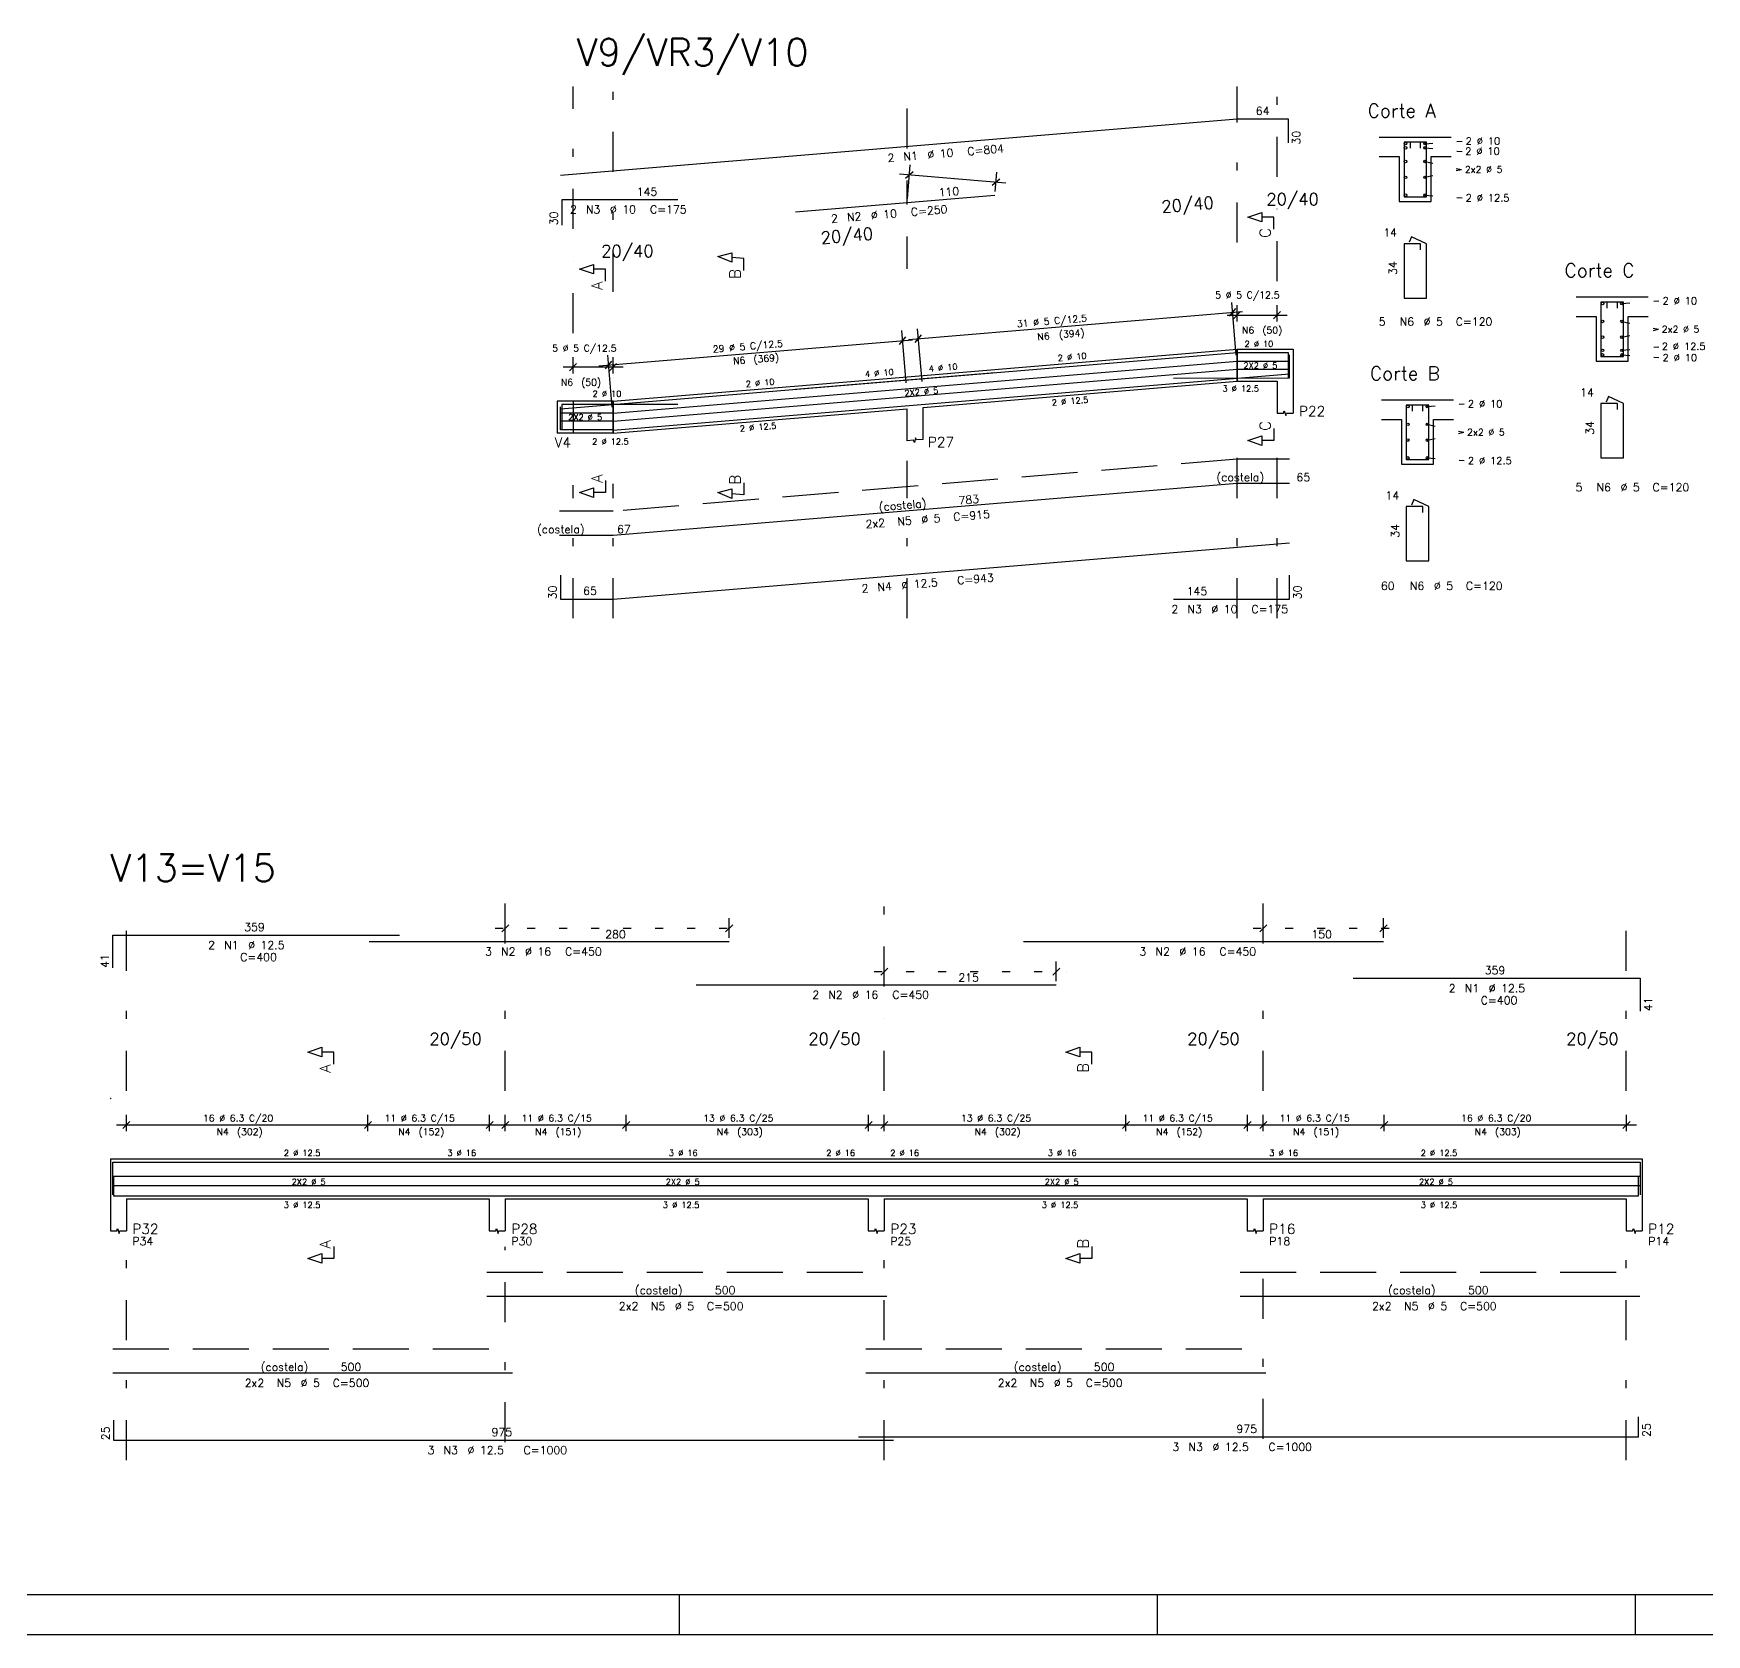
# Model space of a CAD drawing. Extents: x 797 to 1056, y -75 to 15.
# Drawn here: x 846.03 to 866.95, y -75.31 to -55.3 of the extents above; entities that cross this region are included whole.
import ezdxf

# ---------------------------------------------------------------- set-up
doc = ezdxf.new("R2010")
doc.units = 0
doc.header["$MEASUREMENT"] = 0
for name, pattern in [('ESTILO_TQS_0001', [1, 0.7, -0.3]), ('ESTILO_TQS_0002', [0.4, 0.1, -0.3]), ('ESTILO_TQS_0003', [1.5, 0.5, -0.4, 0.1, -0.5])]:
    doc.linetypes.add(name, pattern=pattern)
for name, color, linetype in [('06', 6, 'CONTINUOUS'), ('1', 2, 'CONTINUOUS'), ('13', 13, 'CONTINUOUS'), ('2', 4, 'CONTINUOUS'), ('3', 8, 'CONTINUOUS'), ('4', 1, 'CONTINUOUS'), ('5', 5, 'CONTINUOUS'), ('8', 8, 'CONTINUOUS'), ('CERCADURA', 7, 'CONTINUOUS')]:
    doc.layers.add(name, color=color, linetype=linetype)
doc.styles.get("Standard").update_dxf_attribs({"font": 'ROMANS.SHX'})

msp = doc.modelspace()

# ---------------------------------------------------------------- linework, layer by layer
at = {"layer": '06'}
msp.add_line((844.86, -74.813), (902.56, -74.813), dxfattribs=at)
at = {"layer": '1', "linetype": 'Continuous'}
for p, q in [((863.757, -56.603), (862.857, -56.603)), ((862.857, -56.843), (863.107, -56.843)), ((863.107, -56.843), (863.107, -57.403)), ((863.507, -57.403), (863.507, -56.843)), ((863.507, -56.843), (863.757, -56.843)), ((863.107, -57.403), (863.507, -57.403)), ((866.218, -58.6), (865.318, -58.6)), ((865.318, -58.84), (865.568, -58.84)), ((865.568, -58.84), (865.568, -59.4)), ((865.968, -59.4), (865.968, -58.84)), ((865.968, -58.84), (866.218, -58.84)), ((857.154, -59.576), (860.879, -59.266)), ((860.879, -59.266), (861.079, -59.249)), ((861.079, -59.65), (861.079, -59.249)), ((861.079, -59.249), (861.079, -59.649)), ((861.079, -59.249), (861.579, -59.249)), ((861.579, -59.249), (861.779, -59.249)), ((861.779, -59.249), (861.779, -59.649)), ((853.479, -59.882), (856.954, -59.593)), ((856.954, -59.593), (857.154, -59.576)), ((865.568, -59.4), (865.968, -59.4)), ((857.154, -59.977), (860.879, -59.667)), ((860.879, -59.667), (861.079, -59.65)), ((861.079, -59.649), (861.579, -59.649)), ((861.579, -59.649), (861.579, -60.049)), ((861.779, -59.649), (861.779, -60.049)), ((852.779, -59.899), (852.579, -59.899)), ((852.579, -59.899), (852.579, -60.299)), ((853.279, -59.899), (852.779, -59.899)), ((852.779, -59.899), (852.779, -60.299)), ((852.779, -59.899), (852.779, -60.299)), ((853.279, -59.899), (853.479, -59.882)), ((853.279, -60.3), (853.279, -59.899)), ((853.279, -59.899), (853.279, -60.299)), ((853.479, -60.284), (856.954, -59.994)), ((856.954, -60.394), (856.954, -59.994)), ((857.154, -60.377), (857.154, -59.977)), ((863.785, -59.887), (862.885, -59.887)), ((862.885, -60.127), (863.135, -60.127)), ((863.135, -60.127), (863.135, -60.687)), ((863.535, -60.687), (863.535, -60.127)), ((863.535, -60.127), (863.785, -60.127)), ((852.779, -60.299), (852.579, -60.299)), ((853.279, -60.299), (852.779, -60.299)), ((853.279, -60.3), (853.479, -60.284)), ((863.135, -60.687), (863.535, -60.687)), ((846.996, -69.369), (846.996, -69.869)), ((846.996, -69.369), (847.196, -69.369)), ((847.196, -69.369), (851.733, -69.369)), ((851.733, -69.369), (851.933, -69.369)), ((851.933, -69.369), (856.47, -69.369)), ((856.47, -69.369), (856.67, -69.369)), ((856.67, -69.369), (861.207, -69.369)), ((861.207, -69.369), (861.407, -69.369)), ((861.407, -69.369), (865.944, -69.369)), ((865.944, -69.369), (866.144, -69.369)), ((866.144, -69.369), (866.144, -69.869)), ((846.996, -69.869), (846.996, -70.269)), ((847.196, -69.869), (851.733, -69.869)), ((847.196, -69.869), (847.196, -70.269)), ((851.733, -69.869), (851.733, -70.269)), ((851.933, -69.869), (856.47, -69.869)), ((851.933, -69.869), (851.933, -70.269)), ((856.47, -69.869), (856.47, -70.269)), ((856.67, -69.869), (861.207, -69.869)), ((856.67, -69.869), (856.67, -70.269)), ((861.207, -69.869), (861.207, -70.269)), ((861.407, -69.869), (865.944, -69.869)), ((861.407, -69.869), (861.407, -70.269)), ((865.944, -69.869), (865.944, -70.269)), ((866.144, -69.869), (866.144, -70.269))]:
    msp.add_line(p, q, dxfattribs=at)
for points in [[(861.539, -57.749), (861.539, -57.599), (861.389, -57.599), (861.389, -57.659), (861.214, -57.599), (861.389, -57.539), (861.389, -57.599)], [(854.914, -58.266), (854.914, -58.116), (854.764, -58.103), (854.764, -58.163), (854.59, -58.089), (854.764, -58.043), (854.764, -58.103)], [(853.186, -58.399), (853.186, -58.249), (853.036, -58.249), (853.036, -58.309), (852.861, -58.249), (853.036, -58.189), (853.036, -58.249)], [(861.579, -60.049), (861.659, -60.049), (861.669, -60.019), (861.689, -60.079), (861.699, -60.049), (861.779, -60.049)], [(857.154, -60.377), (857.074, -60.384), (857.062, -60.355), (857.047, -60.417), (857.034, -60.387), (856.954, -60.394)], [(861.539, -60.241), (861.539, -60.391), (861.389, -60.391), (861.389, -60.451), (861.214, -60.391), (861.389, -60.331), (861.389, -60.391)], [(853.186, -60.891), (853.186, -61.041), (853.036, -61.041), (853.036, -61.101), (852.861, -61.041), (853.036, -60.981), (853.036, -61.041)], [(854.914, -60.918), (854.914, -61.068), (854.764, -61.056), (854.764, -61.116), (854.59, -61.041), (854.764, -60.996), (854.764, -61.056)], [(849.79, -68.184), (849.79, -68.034), (849.64, -68.034), (849.64, -68.094), (849.465, -68.034), (849.64, -67.974), (849.64, -68.034)], [(859.264, -68.184), (859.264, -68.034), (859.114, -68.034), (859.114, -68.094), (858.939, -68.034), (859.114, -67.974), (859.114, -68.034)], [(846.996, -70.269), (847.076, -70.269), (847.086, -70.239), (847.106, -70.299), (847.116, -70.269), (847.196, -70.269)], [(851.733, -70.269), (851.813, -70.269), (851.823, -70.239), (851.843, -70.299), (851.853, -70.269), (851.933, -70.269)], [(856.47, -70.269), (856.55, -70.269), (856.56, -70.239), (856.58, -70.299), (856.59, -70.269), (856.67, -70.269)], [(861.207, -70.269), (861.287, -70.269), (861.297, -70.239), (861.317, -70.299), (861.327, -70.269), (861.407, -70.269)], [(865.944, -70.269), (866.024, -70.269), (866.034, -70.239), (866.054, -70.299), (866.064, -70.269), (866.144, -70.269)], [(849.79, -70.462), (849.79, -70.612), (849.64, -70.612), (849.64, -70.672), (849.465, -70.612), (849.64, -70.552), (849.64, -70.612)], [(859.264, -70.462), (859.264, -70.612), (859.114, -70.612), (859.114, -70.672), (858.939, -70.612), (859.114, -70.552), (859.114, -70.612)]]:
    msp.add_lwpolyline(points, dxfattribs=at)
at = {"layer": '13', "linetype": 'Continuous'}
for centre in [(863.185, -56.681), (863.428, -56.681), (863.185, -56.733), (863.428, -56.733), (863.185, -56.904), (863.185, -57.101), (863.428, -56.904), (863.428, -57.101), (863.185, -57.324), (863.428, -57.324), (865.647, -58.678), (865.89, -58.678), (865.647, -58.902), (865.89, -58.902), (865.647, -59.098), (865.89, -59.098), (865.647, -59.263), (865.647, -59.321), (865.89, -59.263), (865.89, -59.321), (863.214, -59.965), (863.457, -59.965), (863.214, -60.188), (863.457, -60.188), (863.214, -60.385), (863.457, -60.385), (863.214, -60.608), (863.457, -60.608)]:
    msp.add_circle(centre, 0.016, dxfattribs=at)
at = {"layer": '2', "linetype": 'Continuous'}
for p, q in [((856.859, -57.059), (858.191, -57.17)), ((856.936, -57.11), (857.031, -57.029)), ((856.958, -57.37), (856.994, -56.945)), ((858.056, -57.279), (858.076, -57.035)), ((858.018, -57.2), (858.114, -57.119)), ((856.954, -57.42), (856.954, -57.42)), ((858.052, -57.329), (858.052, -57.329)), ((860.984, -58.838), (861.064, -58.742)), ((861.069, -59.325), (861.014, -58.665)), ((861.079, -58.904), (861.079, -58.699)), ((861.579, -58.904), (861.579, -58.699)), ((856.972, -59.127), (861.149, -58.779)), ((860.954, -58.824), (861.704, -58.824)), ((861.035, -58.868), (861.123, -58.78)), ((861.079, -58.954), (861.079, -58.954)), ((861.535, -58.868), (861.623, -58.78)), ((861.579, -58.954), (861.579, -58.954)), ((853.1, -59.458), (857.024, -59.131)), ((856.859, -59.189), (856.94, -59.093)), ((856.944, -59.669), (856.889, -59.016)), ((857.057, -59.165), (857.137, -59.069)), ((857.142, -59.652), (857.087, -58.993)), ((852.624, -59.994), (861.079, -59.289)), ((852.779, -59.554), (852.779, -59.349)), ((853.269, -59.975), (853.214, -59.323)), ((853.279, -59.554), (853.279, -59.349)), ((861.079, -59.289), (861.719, -59.289)), ((861.719, -59.289), (861.719, -59.609)), ((861.734, -59.609), (861.734, -59.319)), ((853.404, -59.474), (852.654, -59.474)), ((852.823, -59.43), (852.735, -59.518)), ((853.184, -59.495), (853.265, -59.4)), ((853.323, -59.43), (853.235, -59.518)), ((853.279, -60.05), (861.079, -59.4)), ((853.279, -60.149), (861.079, -59.499)), ((853.279, -60.26), (861.735, -59.556)), ((855.561, -59.749), (858.052, -59.541)), ((861.079, -59.4), (861.734, -59.4)), ((861.079, -59.45), (861.079, -59.45)), ((861.079, -59.499), (861.734, -59.498)), ((852.779, -59.604), (852.779, -59.604)), ((853.279, -59.604), (853.279, -59.604)), ((856.954, -59.793), (856.954, -59.793)), ((857.152, -59.777), (857.152, -59.777)), ((860.284, -59.61), (861.734, -59.609)), ((852.624, -60.259), (852.624, -59.969)), ((854.089, -59.939), (852.639, -59.939)), ((852.639, -59.939), (852.639, -60.259)), ((853.279, -60.05), (852.624, -60.05)), ((853.279, -60.148), (852.624, -60.148)), ((853.279, -60.1), (853.279, -60.1)), ((853.279, -60.259), (852.624, -60.259)), ((851.889, -66.531), (851.978, -66.443)), ((851.933, -66.607), (851.933, -66.362)), ((854.686, -66.531), (854.775, -66.443)), ((854.73, -66.607), (854.73, -66.362)), ((861.363, -66.531), (861.452, -66.443)), ((861.407, -66.607), (861.407, -66.362)), ((862.865, -66.531), (862.954, -66.443)), ((862.909, -66.607), (862.909, -66.362)), ((851.933, -66.657), (851.933, -66.657)), ((854.73, -66.657), (854.73, -66.657)), ((861.407, -66.657), (861.407, -66.657)), ((862.909, -66.657), (862.909, -66.657)), ((856.67, -67.147), (856.67, -66.902)), ((858.82, -67.147), (858.82, -66.902)), ((856.626, -67.071), (856.715, -66.983)), ((858.776, -67.071), (858.865, -66.983)), ((856.67, -67.197), (856.67, -67.197)), ((858.82, -67.197), (858.82, -67.197)), ((847.071, -68.944), (850.341, -68.944)), ((847.152, -68.988), (847.241, -68.9)), ((847.196, -69.024), (847.196, -68.819)), ((850.091, -68.944), (851.861, -68.944)), ((850.172, -68.988), (850.261, -68.9)), ((850.172, -68.988), (850.261, -68.9)), ((850.216, -69.024), (850.216, -68.819)), ((850.216, -69.024), (850.216, -68.819)), ((851.692, -68.988), (851.781, -68.9)), ((851.736, -69.024), (851.736, -68.819)), ((851.808, -68.944), (853.568, -68.944)), ((851.889, -68.988), (851.978, -68.9)), ((851.933, -69.024), (851.933, -68.819)), ((853.318, -68.944), (856.598, -68.944)), ((853.399, -68.988), (853.488, -68.9)), ((853.399, -68.988), (853.488, -68.9)), ((853.443, -69.024), (853.443, -68.819)), ((853.443, -69.024), (853.443, -68.819)), ((856.429, -68.988), (856.518, -68.9)), ((856.473, -69.024), (856.473, -68.819)), ((856.545, -68.944), (859.815, -68.944)), ((856.626, -68.988), (856.715, -68.9)), ((856.67, -69.024), (856.67, -68.819)), ((859.565, -68.944), (861.335, -68.944)), ((859.646, -68.988), (859.735, -68.9)), ((859.646, -68.988), (859.735, -68.9)), ((859.69, -69.024), (859.69, -68.819)), ((859.69, -69.024), (859.69, -68.819)), ((861.166, -68.988), (861.255, -68.9)), ((861.21, -69.024), (861.21, -68.819)), ((861.282, -68.944), (863.042, -68.944)), ((861.363, -68.988), (861.452, -68.9)), ((861.407, -69.024), (861.407, -68.819)), ((862.792, -68.944), (866.072, -68.944)), ((862.873, -68.988), (862.962, -68.9)), ((862.873, -68.988), (862.962, -68.9)), ((862.917, -69.024), (862.917, -68.819)), ((862.917, -69.024), (862.917, -68.819)), ((865.903, -68.988), (865.992, -68.9)), ((865.947, -69.024), (865.947, -68.819)), ((847.196, -69.074), (847.196, -69.074)), ((850.216, -69.074), (850.216, -69.074)), ((850.216, -69.074), (850.216, -69.074)), ((851.736, -69.074), (851.736, -69.074)), ((851.933, -69.074), (851.933, -69.074)), ((853.443, -69.074), (853.443, -69.074)), ((853.443, -69.074), (853.443, -69.074)), ((856.473, -69.074), (856.473, -69.074)), ((856.67, -69.074), (856.67, -69.074)), ((859.69, -69.074), (859.69, -69.074)), ((859.69, -69.074), (859.69, -69.074)), ((861.21, -69.074), (861.21, -69.074)), ((861.407, -69.074), (861.407, -69.074)), ((862.917, -69.074), (862.917, -69.074)), ((862.917, -69.074), (862.917, -69.074)), ((865.947, -69.074), (865.947, -69.074)), ((847.026, -69.819), (847.026, -69.409)), ((847.026, -69.409), (850.611, -69.409)), ((850.23, -69.409), (854.73, -69.409)), ((854.32, -69.409), (858.82, -69.409)), ((858.409, -69.409), (862.909, -69.409)), ((862.531, -69.409), (866.119, -69.409)), ((866.119, -69.409), (866.119, -69.819)), ((847.026, -69.584), (852.024, -69.584)), ((847.036, -69.579), (847.036, -69.829)), ((851.703, -69.584), (856.7, -69.584)), ((856.44, -69.584), (861.437, -69.584)), ((861.117, -69.584), (866.115, -69.584)), ((866.097, -69.829), (866.097, -69.579)), ((847.026, -69.7), (852.024, -69.7)), ((847.036, -69.829), (856.786, -69.829)), ((851.703, -69.7), (856.7, -69.7)), ((856.347, -69.829), (866.097, -69.829)), ((856.44, -69.7), (861.437, -69.7)), ((861.117, -69.7), (866.115, -69.7))]:
    msp.add_line(p, q, dxfattribs=at)
at = {"layer": '2', "linetype": 'ESTILO_TQS_0002'}
for p, q in [((851.808, -66.487), (854.855, -66.487)), ((861.282, -66.487), (863.034, -66.487)), ((856.545, -67.027), (858.945, -67.027))]:
    msp.add_line(p, q, dxfattribs=at)
at = {"layer": '2', "linetype": 'Continuous'}
for points in [[(863.372, -56.738), (863.372, -56.663), (863.167, -56.663), (863.167, -57.343), (863.447, -57.343), (863.447, -56.663), (863.242, -56.663), (863.242, -56.738)], [(865.833, -58.735), (865.833, -58.66), (865.628, -58.66), (865.628, -59.34), (865.908, -59.34), (865.908, -58.66), (865.703, -58.66), (865.703, -58.735)], [(863.4, -60.022), (863.4, -59.947), (863.195, -59.947), (863.195, -60.627), (863.475, -60.627), (863.475, -59.947), (863.27, -59.947), (863.27, -60.022)]]:
    msp.add_lwpolyline(points, dxfattribs=at)
at = {"layer": '3', "linetype": 'ESTILO_TQS_0003'}
for p, q in [((852.779, -57.745), (852.779, -55.968)), ((853.279, -58.532), (853.279, -55.968)), ((856.954, -56.739), (856.954, -55.968)), ((861.079, -57.916), (861.079, -55.968)), ((861.579, -57.095), (861.579, -55.968)), ((856.954, -57.439), (856.954, -57.141)), ((861.579, -58.399), (861.579, -57.497)), ((856.954, -58.243), (856.954, -57.841)), ((852.779, -59.049), (852.779, -58.147)), ((861.079, -62.609), (861.079, -60.316)), ((861.579, -62.609), (861.579, -60.299)), ((856.954, -62.609), (856.954, -60.643)), ((852.779, -62.609), (852.779, -60.949)), ((853.279, -62.609), (853.279, -60.933)), ((847.196, -68.519), (847.196, -66.152)), ((851.933, -66.676), (851.933, -66.152)), ((856.67, -67.216), (856.67, -66.152)), ((861.407, -66.676), (861.407, -66.152)), ((865.944, -68.519), (865.944, -66.152)), ((851.933, -68.519), (851.933, -67.078)), ((861.407, -68.519), (861.407, -67.078)), ((856.67, -68.519), (856.67, -67.618)), ((847.196, -73.134), (847.196, -70.469)), ((851.933, -72.908), (851.933, -70.469)), ((856.67, -73.134), (856.67, -70.469)), ((861.407, -72.868), (861.407, -70.469)), ((865.944, -73.134), (865.944, -70.469))]:
    msp.add_line(p, q, dxfattribs=at)
at = {"layer": '3', "linetype": 'ESTILO_TQS_0002'}
for p, q in [((863.428, -56.681), (863.892, -56.648)), ((863.428, -56.733), (863.892, -56.779)), ((863.428, -56.904), (863.884, -57.003)), ((863.428, -57.101), (863.884, -57.003)), ((863.428, -57.324), (863.892, -57.358)), ((865.89, -58.678), (866.353, -58.645)), ((865.89, -58.902), (866.346, -59)), ((865.89, -59.098), (866.346, -59)), ((860.879, -59.266), (861.079, -59.249)), ((861.079, -59.65), (861.079, -59.249)), ((865.89, -59.263), (866.353, -59.218)), ((865.89, -59.321), (866.353, -59.355)), ((860.879, -59.667), (861.079, -59.65)), ((852.779, -59.899), (852.579, -59.899)), ((852.579, -59.899), (852.579, -60.299)), ((852.779, -59.899), (852.779, -60.299)), ((853.279, -59.899), (853.479, -59.882)), ((863.457, -59.965), (863.92, -59.932)), ((863.457, -60.188), (863.913, -60.287)), ((852.779, -60.299), (852.579, -60.299)), ((853.279, -60.3), (853.479, -60.284)), ((863.457, -60.385), (863.913, -60.287)), ((863.457, -60.608), (863.92, -60.642))]:
    msp.add_line(p, q, dxfattribs=at)
at = {"layer": '4', "linetype": 'Continuous'}
for p, q in [((855.561, -57.531), (858.052, -57.324)), ((847.026, -66.982), (847.026, -66.572)), ((847.026, -66.572), (850.611, -66.572)), ((850.23, -66.652), (854.73, -66.652)), ((858.409, -66.652), (862.909, -66.652)), ((862.531, -67.112), (866.119, -67.112)), ((866.119, -67.112), (866.119, -67.522)), ((854.32, -67.192), (858.82, -67.192)), ((847.036, -72.634), (847.036, -72.884)), ((866.097, -72.844), (866.097, -72.594)), ((847.036, -72.884), (856.786, -72.884)), ((856.347, -72.844), (866.097, -72.844))]:
    msp.add_line(p, q, dxfattribs=at)
for points in [[(852.623, -57.076), (861.079, -56.371), (861.719, -56.371), (861.719, -56.671)], [(854.089, -57.381), (852.639, -57.381), (852.639, -57.701)], [(863.372, -58.007), (863.372, -57.932), (863.167, -57.932), (863.167, -58.612), (863.447, -58.612), (863.447, -57.932), (863.261, -57.845), (863.229, -57.913)], [(865.833, -60.004), (865.833, -59.929), (865.628, -59.929), (865.628, -60.609), (865.908, -60.609), (865.908, -59.929), (865.722, -59.842), (865.691, -59.91)], [(852.609, -61.575), (853.279, -61.575), (861.079, -60.925), (861.734, -60.925)], [(863.4, -61.291), (863.4, -61.216), (863.195, -61.216), (863.195, -61.896), (863.475, -61.896), (863.475, -61.216), (863.29, -61.129), (863.258, -61.197)], [(852.624, -62.075), (852.624, -62.375), (853.279, -62.375), (861.735, -61.671)], [(860.284, -62.374), (861.734, -62.374), (861.734, -62.074)], [(851.703, -71.084), (856.7, -71.084)], [(861.117, -71.084), (866.115, -71.084)], [(847.026, -72.044), (852.024, -72.044)], [(856.44, -72.044), (861.437, -72.044)]]:
    msp.add_lwpolyline(points, dxfattribs=at)
at = {"layer": '8', "linetype": 'ESTILO_TQS_0001'}
for points in [[(861.734, -60.625), (861.079, -60.625), (853.279, -61.275), (852.609, -61.275)], [(851.703, -70.784), (856.7, -70.784)], [(861.117, -70.784), (866.115, -70.784)], [(847.026, -71.744), (852.024, -71.744)], [(856.44, -71.744), (861.437, -71.744)]]:
    msp.add_lwpolyline(points, dxfattribs=at)
at = {"layer": 'CERCADURA'}
for p, q in [((854.11, -75.313), (854.11, -74.813)), ((860.085, -75.313), (860.085, -74.813)), ((866.06, -75.313), (866.06, -74.813)), ((843.61, -75.313), (903.06, -75.313))]:
    msp.add_line(p, q, dxfattribs=at)

# ---------------------------------------------------------------- texts
at = {"layer": '1', "linetype": 'Continuous'}
for s, height, p in [('64', 0.1, (861.314, -56.321)), ('Corte A', 0.17, (862.712, -56.353)), ('145', 0.1, (853.576, -57.331)), ('20/40', 0.15, (861.445, -57.45)), ('2', 0.1, (852.741, -57.553)), ('N3', 0.1, (852.941, -57.553)), ('%%c 10', 0.1, (853.241, -57.553)), ('C=175', 0.1, (853.741, -57.553)), ('20/40', 0.15, (853.131, -58.098)), ('Corte C', 0.17, (865.173, -58.35)), ('  5', 0.1, (862.712, -58.955)), ('N6', 0.1, (863.112, -58.955)), ('%%c 5', 0.1, (863.412, -58.955)), ('C=120', 0.1, (863.812, -58.955)), ('2 %%c 10', 0.075, (861.173, -59.221)), ('2X2 %%c 5', 0.075, (861.159, -59.491)), ('Corte B', 0.17, (862.74, -59.637)), ('2 %%c 10', 0.075, (853.024, -59.844)), ('3 %%c 12.5', 0.075, (860.897, -59.779)), ('P22', 0.125, (861.854, -60.086)), ('2X2 %%c 5', 0.075, (852.719, -60.137)), ('V4', 0.125, (852.55, -60.479)), ('2 %%c 12.5', 0.075, (853.019, -60.441)), ('P27', 0.125, (857.215, -60.472)), ('(costela)', 0.1, (860.822, -60.9)), ('65', 0.1, (861.822, -60.9)), ('  5', 0.1, (865.173, -61.025)), ('N6', 0.1, (865.573, -61.025)), ('%%c 5', 0.1, (865.873, -61.025)), ('C=120', 0.1, (866.273, -61.025)), ('(costela)', 0.1, (852.329, -61.55)), ('67', 0.1, (853.329, -61.549)), ('65', 0.1, (852.906, -62.32)), ('145', 0.1, (860.449, -62.324)), ('  60', 0.1, (862.74, -62.257)), ('N6', 0.1, (863.24, -62.257)), ('%%c 5', 0.1, (863.54, -62.257)), ('C=120', 0.1, (863.94, -62.257)), ('2', 0.1, (860.259, -62.548)), ('N3', 0.1, (860.459, -62.548)), ('%%c 10', 0.1, (860.759, -62.548)), ('C=175', 0.1, (861.259, -62.548)), ('359', 0.1, (848.669, -66.522)), ('2', 0.1, (848.219, -66.747)), ('N1', 0.1, (848.419, -66.747)), ('%%c 12.5', 0.1, (848.719, -66.747)), ('C=400', 0.1, (848.619, -66.897)), ('3', 0.1, (851.68, -66.827)), ('N2', 0.1, (851.88, -66.827)), ('%%c 16', 0.1, (852.18, -66.827)), ('C=450', 0.1, (852.68, -66.827)), ('3', 0.1, (859.859, -66.827)), ('N2', 0.1, (860.059, -66.827)), ('%%c 16', 0.1, (860.359, -66.827)), ('C=450', 0.1, (860.859, -66.827)), ('359', 0.1, (864.175, -67.062)), ('2', 0.1, (855.77, -67.367)), ('N2', 0.1, (855.97, -67.367)), ('%%c 16', 0.1, (856.27, -67.367)), ('C=450', 0.1, (856.77, -67.367)), ('2', 0.1, (863.725, -67.287)), ('N1', 0.1, (863.925, -67.287)), ('C=400', 0.1, (864.125, -67.437)), ('%%c 12.5', 0.1, (864.225, -67.287)), ('20/50', 0.15, (850.983, -67.944)), ('20/50', 0.15, (855.72, -67.944)), ('20/50', 0.15, (860.457, -67.944)), ('20/50', 0.15, (865.194, -67.944)), ('2', 0.0085, (846.996, -68.619)), ('2 %%c 12.5', 0.075, (849.165, -69.332)), ('3 %%c 16', 0.075, (851.208, -69.332)), ('3 %%c 16', 0.075, (853.977, -69.332)), ('2 %%c 16', 0.075, (855.945, -69.332)), ('2 %%c 16', 0.075, (856.745, -69.332)), ('3 %%c 16', 0.075, (858.714, -69.332)), ('3 %%c 16', 0.075, (861.482, -69.332)), ('2 %%c 12.5', 0.075, (863.376, -69.332)), ('2X2 %%c 5', 0.075, (849.263, -69.693)), ('2X2 %%c 5', 0.075, (853.939, -69.693)), ('2X2 %%c 5', 0.075, (858.676, -69.693)), ('2X2 %%c 5', 0.075, (863.354, -69.693)), ('3 %%c 12.5', 0.075, (849.165, -69.982)), ('3 %%c 12.5', 0.075, (853.902, -69.982)), ('3 %%c 12.5', 0.075, (858.639, -69.982)), ('3 %%c 12.5', 0.075, (863.376, -69.982)), ('P32', 0.125, (847.271, -70.307)), ('P28', 0.125, (852.008, -70.307)), ('P23', 0.125, (856.745, -70.307)), ('P16', 0.125, (861.482, -70.307)), ('P12', 0.125, (866.219, -70.307)), ('P34', 0.1, (847.271, -70.447)), ('P30', 0.1, (852.008, -70.447)), ('P25', 0.1, (856.745, -70.447)), ('P18', 0.1, (861.482, -70.447)), ('P14', 0.1, (866.219, -70.447)), ('(costela)', 0.1, (853.552, -71.059)), ('500', 0.1, (854.552, -71.059)), ('(costela)', 0.1, (862.966, -71.059)), ('500', 0.1, (863.966, -71.059)), ('2x2', 0.1, (853.352, -71.259)), ('N5', 0.1, (853.752, -71.259)), ('%%c 5', 0.1, (854.052, -71.259)), ('C=500', 0.1, (854.452, -71.259)), ('2x2', 0.1, (862.766, -71.259)), ('N5', 0.1, (863.166, -71.259)), ('%%c 5', 0.1, (863.466, -71.259)), ('C=500', 0.1, (863.866, -71.259)), ('(costela)', 0.1, (848.875, -72.019)), ('500', 0.1, (849.875, -72.019)), ('(costela)', 0.1, (858.289, -72.019)), ('500', 0.1, (859.289, -72.019)), ('2x2', 0.1, (848.675, -72.219)), ('N5', 0.1, (849.075, -72.219)), ('%%c 5', 0.1, (849.375, -72.219)), ('C=500', 0.1, (849.775, -72.219)), ('2x2', 0.1, (858.089, -72.219)), ('N5', 0.1, (858.489, -72.219)), ('%%c 5', 0.1, (858.789, -72.219)), ('C=500', 0.1, (859.189, -72.219)), ('975', 0.1, (851.761, -72.834)), ('975', 0.1, (861.072, -72.794)), ('3', 0.1, (850.961, -73.059)), ('N3', 0.1, (851.161, -73.059)), ('%%c 12.5', 0.1, (851.461, -73.059)), ('C=1000', 0.1, (852.161, -73.059)), ('3', 0.1, (860.272, -73.019)), ('N3', 0.1, (860.472, -73.019)), ('%%c 12.5', 0.1, (860.772, -73.019)), ('C=1000', 0.1, (861.472, -73.019))]:
    msp.add_text(s, height=height, dxfattribs=at).set_placement(p)
for s, height, rotation, p in [('30', 0.1, 90, (861.869, -56.691)), ('2', 0.1, 4.7638, (856.715, -56.91)), ('N1', 0.1, 4.7638, (856.914, -56.893)), ('%%c 10', 0.1, 4.7638, (857.213, -56.869)), ('C=804', 0.1, 4.7638, (857.712, -56.827)), ('%%c 10', 0.1, 4.7638, (856.507, -57.627)), ('C=250', 0.1, 4.7638, (857.006, -57.586)), ('20/40', 0.15, 4.7637, (860.14, -57.544)), ('30', 0.1, 90, (852.589, -57.701)), ('2', 0.1, 4.7638, (856.009, -57.669)), ('N2', 0.1, 4.7638, (856.208, -57.652)), ('20/40', 0.15, 4.7637, (855.882, -57.932)), ('C', 0.136, 90, (861.498, -57.858)), ('B', 0.136, 90, (854.873, -58.371)), ('A', 0.136, 90, (853.146, -58.508)), ('2 %%c 10', 0.075, 4.7636, (858.842, -59.398)), ('4 %%c 10', 0.075, 4.7636, (856.431, -59.599)), ('4 %%c 10', 0.075, 4.7636, (857.229, -59.532)), ('2 %%c 10', 0.075, 4.7636, (854.942, -59.723)), ('2X2 %%c 5', 0.075, 4.7636, (856.925, -59.837)), ('2 %%c 12.5', 0.075, 4.7636, (858.768, -59.955)), ('2 %%c 12.5', 0.075, 4.7636, (854.868, -60.28)), ('C', 0.136, 90, (861.498, -60.269)), ('A', 0.136, 90, (853.146, -60.919)), ('B', 0.136, 90, (854.873, -60.942)), ('(costela)', 0.1, 4.7638, (856.606, -61.273)), ('C=915', 0.1, 4.764, (857.536, -61.396)), ('783', 0.1, 4.764, (857.602, -61.19)), ('2x2', 0.1, 4.7638, (856.44, -61.487)), ('N5', 0.1, 4.7638, (856.838, -61.454)), ('%%c 5', 0.1, 4.7638, (857.137, -61.429)), ('C=943', 0.1, 4.764, (857.585, -62.191)), ('30', 0.1, 90, (852.574, -62.375)), ('2', 0.1, 4.7638, (856.39, -62.291)), ('N4', 0.1, 4.764, (856.589, -62.275)), ('%%c 12.5', 0.1, 4.7638, (856.888, -62.25)), ('30', 0.1, 90, (861.884, -62.374)), ('41', 0.1, 90, (846.976, -66.982)), ('41', 0.1, 90, (866.269, -67.522)), ('A', 0.136, 90, (849.749, -68.293)), ('B', 0.136, 90, (859.223, -68.293)), ('A', 0.136, 90, (849.749, -70.489)), ('B', 0.136, 90, (859.223, -70.489)), ('25', 0.1, 90, (846.986, -72.884)), ('25', 0.1, 90, (866.247, -72.844))]:
    msp.add_text(s, height=height, rotation=rotation, dxfattribs=at).set_placement(p)
at = {"layer": '2', "linetype": 'Continuous'}
for s, height, p in [('2 %%c 10', 0.09, (863.937, -56.693)), ('2 %%c 10', 0.09, (863.931, -56.82)), ('2x2 %%c 5', 0.085, (863.927, -57.045)), ('2 %%c 12.5', 0.09, (863.937, -57.403)), ('14', 0.1, (862.907, -57.842)), ('5 %%c 5 C/12.5', 0.085, (860.806, -58.615)), ('2 %%c 10', 0.09, (866.398, -58.69)), ('N6', 0.085, (861.141, -59.054)), ('(50)', 0.085, (861.396, -59.054)), ('2x2 %%c 5', 0.085, (866.388, -59.042)), ('5 %%c 5 C/12.5', 0.085, (852.519, -59.279)), ('2 %%c 12.5', 0.09, (866.388, -59.258)), ('2 %%c 10', 0.09, (866.398, -59.4)), ('N6', 0.085, (852.627, -59.706)), ('(50)', 0.085, (852.882, -59.706)), ('14', 0.1, (865.368, -59.839)), ('2 %%c 10', 0.09, (863.965, -59.977)), ('2x2 %%c 5', 0.085, (863.955, -60.329)), ('2 %%c 12.5', 0.09, (863.965, -60.687)), ('14', 0.1, (862.935, -61.126)), ('280', 0.1, (853.182, -66.612)), ('150', 0.1, (862.008, -66.612)), ('215', 0.1, (857.595, -67.152)), ('16 %%c 6.3 C/20', 0.085, (848.154, -68.902)), ('11 %%c 6.3 C/15', 0.085, (850.424, -68.902)), ('11 %%c 6.3 C/15', 0.085, (852.136, -68.902)), ('13 %%c 6.3 C/25', 0.085, (854.406, -68.902)), ('13 %%c 6.3 C/25', 0.085, (857.628, -68.902)), ('11 %%c 6.3 C/15', 0.085, (859.898, -68.902)), ('11 %%c 6.3 C/15', 0.085, (861.61, -68.902)), ('16 %%c 6.3 C/20', 0.085, (863.88, -68.902)), ('N4', 0.085, (848.324, -69.072)), ('(302)', 0.085, (848.579, -69.072)), ('N4', 0.085, (850.594, -69.072)), ('(152)', 0.085, (850.849, -69.072)), ('N4', 0.085, (852.306, -69.072)), ('(151)', 0.085, (852.561, -69.072)), ('N4', 0.085, (854.576, -69.072)), ('(303)', 0.085, (854.831, -69.072)), ('N4', 0.085, (857.798, -69.072)), ('(302)', 0.085, (858.053, -69.072)), ('N4', 0.085, (860.068, -69.072)), ('(152)', 0.085, (860.323, -69.072)), ('N4', 0.085, (861.78, -69.072)), ('(151)', 0.085, (862.035, -69.072)), ('N4', 0.085, (864.05, -69.072)), ('(303)', 0.085, (864.305, -69.072))]:
    msp.add_text(s, height=height, dxfattribs=at).set_placement(p)
for s, height, rotation, p in [('110', 0.1, 4.7636, (857.353, -57.342)), ('34', 0.1, 90, (863.077, -58.322)), ('31 %%c 5 C/12.5', 0.085, 4.764, (858.331, -58.975)), ('29 %%c 5 C/12.5', 0.085, 4.764, (854.53, -59.292)), ('N6', 0.085, 4.764, (858.587, -59.138)), ('(394)', 0.085, 4.764, (858.856, -59.11)), ('N6', 0.085, 4.764, (854.784, -59.441)), ('(369)', 0.085, 4.764, (855.038, -59.42)), ('34', 0.1, 90, (865.538, -60.319)), ('34', 0.1, 90, (863.105, -61.606))]:
    msp.add_text(s, height=height, rotation=rotation, dxfattribs=at).set_placement(p)
at = {"layer": '5', "linetype": 'Continuous'}
for s, p in [('V9/VR3/V10', (852.824, -55.708)), ('V13=V15', (846.996, -65.902))]:
    msp.add_text(s, height=0.34, dxfattribs=at).set_placement(p)

doc.saveas('drawing.dxf')
